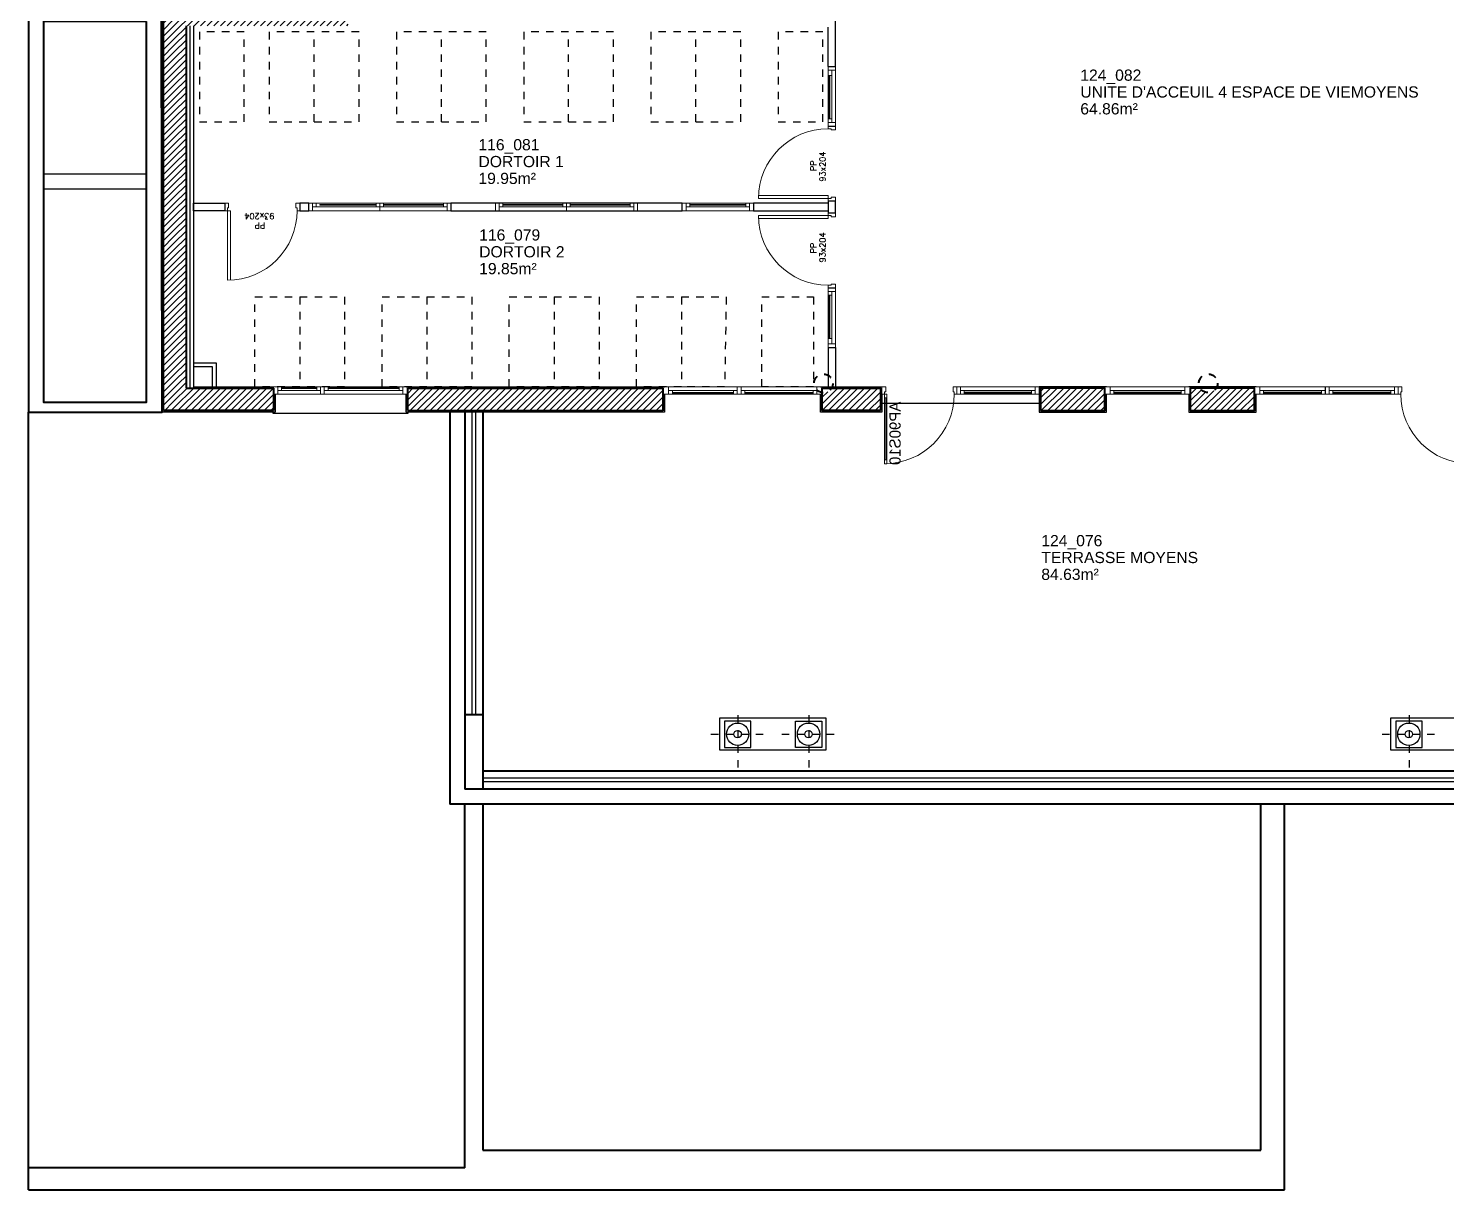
# Model space of a CAD drawing. Header units: millimetres. Extents: x -11 to 211, y -5 to 120.
# Drawn here: x 109.81 to 128.77, y 67.58 to 83.1 of the extents above; entities that cross this region are included whole.
import ezdxf
from ezdxf.enums import TextEntityAlignment as Align

# ---------------------------------------------------------------- set-up
doc = ezdxf.new("R2010")
doc.units = ezdxf.units.MM
doc.header["$LTSCALE"] = 0.1
doc.header["$MEASUREMENT"] = 0
for name, pattern in [('AXES2', [1.125, 0.75, -0.125, 0.125, -0.125]), ('CACHÉ', [0.25, 0.125, -0.125]), ('CONTINU', [0]), ('HIDDEN', [0.375, 0.25, -0.125])]:
    doc.linetypes.add(name, pattern=pattern)
doc.layers.get('0').update_dxf_attribs({"linetype": 'CONTINUOUS'})
for name, color, linetype in [('A-FINITION-C', 7, 'CONTINUOUS'), ('A-METALLERIE', 24, 'CONTINUOUS'), ('A-SOL-V', 33, 'CONTINUOUS'), ('A-TRAME2', 224, 'AXES2'), ('A_ATTR_PORTE', 7, 'CONTINUOUS'), ('A_EQPM', 8, 'CONTINUOUS'), ('A_Etiqu_Local', 8, 'CONTINUOUS'), ('A_HACH_STRUC', 7, 'CONTINUOUS'), ('A_MUR_CLOIS', 7, 'CONTINU'), ('A_MURS_ALÈG', 7, 'CONTINU')]:
    doc.layers.add(name, color=color, linetype=linetype)
for name, color, linetype, lineweight in [('A_CHASS', 4, 'CONTINU', 0), ('A_MURS_STRU', 7, 'CONTINU', 40), ('A_PORTE', 8, 'CONTINU', 0)]:
    doc.layers.add(name, color=color, linetype=linetype, lineweight=lineweight)
doc.styles.add('Attribut', font='arial.ttf')
doc.styles.add('ROMANS8', font='romans8', dxfattribs={"height": 10})

# ---------------------------------------------------------------- blocks, each defined once
blk = doc.blocks.new('AP90S10')
for p, q in [((-0.035, 0.93), (-0.065, 0.93)), ((-0.065, 0.93), (-0.065, 0)), ((-0.035, 0), (-0.035, 0.93)), ((-1, 0), (-0.965, 0)), ((-1, 0), (-1, -0.1)), ((-0.965, -0.03), (-0.965, 0)), ((-0.065, 0), (-0.035, 0)), ((-0.035, -0.03), (-0.035, 0)), ((0, 0), (-0.035, 0)), ((0, 0), (0, -0.1)), ((-1, -0.1), (-0.95, -0.1)), ((-0.95, -0.03), (-0.965, -0.03)), ((-0.95, -0.1), (-0.95, -0.03)), ((-0.05, -0.03), (-0.035, -0.03)), ((-0.05, -0.1), (-0.05, -0.03)), ((0, -0.1), (-0.05, -0.1))]:
    blk.add_line(p, q)
blk.add_arc((-0.035, 0), 0.93, 90, 180)
blk = doc.blocks.new('APV100G')
blk.add_line((5, 15), (5, 98))
for points in [[(3.5, 103), (6.5, 103), (6.5, 98), (3.5, 98)], [(3.5, 15), (6.5, 15), (6.5, 10), (3.5, 10)]]:
    blk.add_lwpolyline(points, close=True)
ref = blk.add_blockref('AP90S10', (0, 10), dxfattribs=dict(xscale=-100, yscale=100, zscale=100, rotation=5.395683899678261e-11))
ref.add_attrib('CODE', 'AP90S10', (25, 20), dxfattribs={"layer": 'A_ATTR_PORTE', "height": 15, "rotation": 90, "flags": 4})
blk = doc.blocks.new('A_Etiqu_Local')
at = {"style": 'Attribut', "flags": 1}
for tag, p in [('CODE_HOPITAL', (-0.446, 1.632)), ('CODE_SITE', (-0.446, 1.407)), ('CODE_BATIMENT', (-0.446, 1.182)), ('CODE_SECTEUR', (-0.446, 0.957)), ('CODE_ETAGE', (-0.446, 0.732)), ('NOM_NORMALISE', (-0.446, -0.843)), ('SECTEUR_ACTIVITE', (-0.446, -1.068)), ('SOUS_SECTEUR_ACTIVITE', (-0.446, -1.293)), ('VOLUME', (-0.446, -1.518)), ('SERVICE', (-0.446, -1.743)), ('CODE_UG', (-0.446, -1.968)), ('CODE_UA', (-0.446, -2.193)), ('CODE_POLE', (-0.446, -2.418)), ('OCCUPANT_EXTERNE', (-0.446, -2.643)), ('DISPONIBILITE', (-0.446, -2.868)), ('ACCES_HANDICAPES', (-0.446, -3.093)), ('NATURE_SOL', (-0.446, -3.318)), ('RISQUE_LABORATOIRE', (-0.446, -3.543)), ('AMIANTE', (-0.446, -3.768))]:
    blk.add_attdef(tag, p, '', height=0.15, dxfattribs=at)
at = {"layer": 'A_Etiqu_Local', "style": 'Attribut'}
for tag, p in [('CODE_PIECE', (-0.446, 0.282)), ('NOM_USAGE', (-0.446, 0.057)), ('SURFACE', (-0.446, -0.168))]:
    blk.add_attdef(tag, p, '', height=0.15, dxfattribs=at)
blk = doc.blocks.new('BATI-10')
for p, q in [((0, 0.1), (0, 0)), ((0, 0.1), (0.035, 0.1)), ((0, 0), (0.05, 0)), ((0.035, 0.1), (0.035, 0.06)), ((0.035, 0.06), (0.05, 0.06)), ((0.05, 0.06), (0.05, 0))]:
    blk.add_line(p, q)
blk = doc.blocks.new('P90-bt10')
for p, q in [((0.035, 1.03), (0.035, 0.1)), ((0.075, 1.029), (0.075, 0.1)), ((0.035, 0.1), (0.075, 0.1))]:
    blk.add_line(p, q)
blk.add_arc((0.035, 0.1), 0.93, 0, 90)
blk.add_blockref('BATI-10', (0, 0))
at = {"xscale": -1}
blk.add_blockref('BATI-10', (1, 0), dxfattribs=at)
at = {"style": 'ROMANS8'}
for tag, p in [('DEF', (0.47, 0.256)), ('DIM', (0.461, 0.134))]:
    blk.add_attdef(tag, text='', height=0.08, dxfattribs=at).set_placement(p, align=Align.CENTER)

msp = doc.modelspace()

# ---------------------------------------------------------------- hatches: boundary and pattern name
at = {"layer": 'A_HACH_STRUC'}
h = msp.add_hatch(dxfattribs=at)
h.set_pattern_fill('ANSI31', color=8, scale=0.5, angle=359.76959, style=0)
h.paths.add_polyline_path([(114.086, 83.432), (111.761, 83.432), (111.761, 83.282), (114.086, 83.282)])
h.paths.add_polyline_path([(111.761, 83.432), (111.619, 83.432), (111.619, 83.282), (111.761, 83.282)])
h.paths.add_polyline_path([(111.761, 83.282), (111.599, 83.282), (111.599, 77.968), (111.761, 77.967)])
h.paths.add_polyline_path([(116.143, 81.107), (116.375, 81.107), (116.375, 80.954), (116.143, 80.954)], flags=9)
h.paths.add_polyline_path([(116.325, 79.332), (116.325, 79.565), (116.478, 79.565), (116.478, 79.332)], flags=9)
h.paths.add_polyline_path([(116.322, 80.412), (116.322, 80.572), (116.475, 80.572), (116.475, 80.412)], flags=9)
h.paths.add_polyline_path([(116.327, 81.785), (116.327, 82.017), (116.478, 82.017), (116.478, 81.785)], flags=9)
h.paths.add_polyline_path([(116.355, 82.892), (116.355, 83.059), (116.507, 83.059), (116.507, 82.892)], flags=9)
h.paths.add_polyline_path([(113.703, 78.205), (114.172, 78.205), (114.172, 77.977), (113.703, 77.977)], flags=9)
h.paths.add_polyline_path([(113.001, 82.958), (114.039, 82.958), (114.039, 82.702), (113.001, 82.702)], flags=9)
h.paths.add_polyline_path([(113.43, 78.626), (114.469, 78.626), (114.469, 78.37), (113.43, 78.37)], flags=9)
h.paths.add_polyline_path([(112.369, 81.209), (113.439, 81.209), (113.439, 81.086), (112.369, 81.086)], flags=9)
h.paths.add_polyline_path([(116.865, 79.802), (117.449, 79.802), (117.449, 79.65), (116.865, 79.65)], flags=9)
h.paths.add_polyline_path([(116.865, 81.578), (117.449, 81.578), (117.449, 81.426), (116.865, 81.426)], flags=9)
h.paths.add_polyline_path([(116.623, 80.067), (117.732, 80.067), (117.732, 79.852), (116.623, 79.852)], flags=9)
h.paths.add_polyline_path([(116.597, 81.843), (117.681, 81.843), (117.681, 81.628), (116.597, 81.628)], flags=9)
h = msp.add_hatch(dxfattribs=at)
h.set_pattern_fill('ANSI31', color=8, scale=0.5, angle=359.76959, style=0)
h.paths.add_polyline_path([(111.919, 83.132), (114.086, 83.132), (114.086, 83.282), (111.761, 83.282), (111.761, 78.353), (111.919, 78.353)])
h = msp.add_hatch(dxfattribs=at)
h.set_pattern_fill('ANSI31', color=8, scale=0.5, angle=359.76959, style=0)
h.paths.add_polyline_path([(113.089, 78.287), (111.919, 78.287), (111.919, 78.353), (111.761, 78.353), (111.761, 77.988), (113.089, 77.988)])
h = msp.add_hatch(dxfattribs=at)
h.set_pattern_fill('ANSI31', color=8, scale=0.5, angle=359.76959, style=0)
h.paths.add_polyline_path([(118.291, 78.287), (114.881, 78.287), (114.881, 77.988), (118.291, 77.987)])
h = msp.add_hatch(dxfattribs=at)
h.set_pattern_fill('ANSI31', color=8, scale=0.5, angle=359.76959, style=0)
h.paths.add_polyline_path([(121.199, 78.288), (120.544, 78.288, -0.303515), (120.419, 78.228), (120.419, 78.208), (120.419, 77.988), (121.199, 77.988)])
h = msp.add_hatch(dxfattribs=at)
h.set_pattern_fill('ANSI31', color=8, scale=0.5, angle=359.76959, style=0)
h.paths.add_polyline_path([(124.199, 78.288), (123.339, 78.288), (123.339, 78.208), (123.339, 78.208), (123.339, 77.988), (124.199, 77.988)])
h = msp.add_hatch(dxfattribs=at)
h.set_pattern_fill('ANSI31', color=8, scale=0.5, angle=359.76959, style=0)
h.paths.add_polyline_path([(126.199, 78.288), (125.686, 78.288, -0.561632), (125.473, 78.288), (125.339, 78.288), (125.339, 78.208), (125.339, 77.988), (126.199, 77.988)])

# ---------------------------------------------------------------- linework, layer by layer
at = {"layer": 'A-FINITION-C', "color": 8}
for p, q in [((111.599, 77.968), (111.599, 83.452)), ((112.019, 78.307), (113.089, 78.307)), ((114.861, 78.307), (118.311, 78.307)), ((114.861, 78.307), (114.861, 78.307)), ((113.109, 78.207), (113.109, 77.968)), ((114.861, 77.968), (114.861, 78.207)), ((118.311, 78.207), (118.311, 77.967)), ((113.109, 77.968), (111.599, 77.968)), ((118.311, 77.967), (114.861, 77.968))]:
    msp.add_line(p, q, dxfattribs=at)
for points in [[(120.399, 78.308), (121.199, 78.308)], [(124.219, 78.308), (123.319, 78.308), (123.319, 77.968), (124.219, 77.968), (124.219, 78.208)], [(126.219, 78.308), (126.219, 78.308), (125.319, 78.308)], [(121.219, 78.208), (121.219, 77.968), (120.399, 77.968), (120.399, 78.208)], [(125.319, 78.208), (125.319, 77.968), (126.219, 77.968), (126.219, 78.208)]]:
    msp.add_lwpolyline(points, dxfattribs=at)
at = {"layer": 'A-METALLERIE', "color": 8}
for p, q in [((115.737, 77.968), (115.737, 73.928)), ((115.787, 77.968), (115.787, 73.928)), ((115.885, 73.079), (132.89, 73.079)), ((115.885, 73.029), (132.89, 73.029))]:
    msp.add_line(p, q, dxfattribs=at)
for centre, radius in [((119.29, 73.663), 0.149), ((120.238, 73.663), 0.149), ((128.261, 73.663), 0.149), ((119.29, 73.663), 0.05), ((120.238, 73.663), 0.05), ((128.261, 73.663), 0.05)]:
    msp.add_circle(centre, radius, dxfattribs=at)
at = {"layer": 'A-SOL-V', "color": 8}
for points in [[(119.115, 73.487), (119.466, 73.487), (119.466, 73.839), (119.115, 73.839)], [(120.414, 73.487), (120.062, 73.487), (120.062, 73.839), (120.414, 73.839)], [(128.086, 73.487), (128.437, 73.487), (128.437, 73.839), (128.086, 73.839)]]:
    msp.add_lwpolyline(points, close=True, dxfattribs=at)
at = {"layer": 'A-TRAME2', "color": 8, "linetype": 'AXES2', "ltscale": 0.1}
for p, q in [((119.293, 73.916), (119.293, 73.217)), ((120.24, 73.916), (120.24, 73.217)), ((128.264, 73.916), (128.264, 73.217)), ((118.933, 73.663), (119.71, 73.663)), ((119.881, 73.663), (120.657, 73.663)), ((127.904, 73.663), (128.681, 73.663))]:
    msp.add_line(p, q, dxfattribs=at)
at = {"layer": 'A_CHASS', "color": 8}
for p, q in [((113.557, 80.76), (115.457, 80.76)), ((115.407, 80.71), (113.607, 80.71)), ((113.089, 78.207), (114.881, 78.207)), ((122.319, 78.208), (122.219, 78.208)), ((128.119, 78.208), (126.199, 78.208))]:
    msp.add_line(p, q, dxfattribs=at)
for points in [[(120.599, 82.589), (120.499, 82.589)], [(120.499, 81.789), (120.499, 82.589)], [(120.499, 82.539), (120.599, 82.539)], [(120.549, 82.469), (120.499, 82.469)], [(120.514, 81.889), (120.514, 82.469)], [(120.524, 82.469), (120.524, 81.889)], [(120.549, 81.839), (120.549, 82.539)], [(120.599, 82.589), (120.599, 81.789)], [(120.499, 81.889), (120.549, 81.889)], [(120.599, 81.839), (120.499, 81.839)], [(120.499, 81.789), (120.599, 81.789)], [(115.457, 80.66), (113.557, 80.66), (113.557, 80.76)], [(113.607, 80.76), (113.607, 80.66)], [(113.657, 80.76), (113.657, 80.71)], [(114.457, 80.71), (114.457, 80.76)], [(114.507, 80.66), (114.507, 80.76)], [(114.557, 80.71), (114.557, 80.76)], [(115.357, 80.76), (115.357, 80.71)], [(115.407, 80.76), (115.407, 80.66)], [(115.457, 80.66), (115.457, 80.76)], [(117.952, 80.76), (116.052, 80.76), (116.052, 80.66)], [(116.102, 80.76), (116.102, 80.66)], [(116.152, 80.76), (116.152, 80.71)], [(116.952, 80.71), (116.952, 80.76)], [(117.002, 80.66), (117.002, 80.76)], [(117.052, 80.71), (117.052, 80.76)], [(117.852, 80.76), (117.852, 80.71)], [(117.902, 80.76), (117.902, 80.66)], [(117.952, 80.66), (117.952, 80.76)], [(118.551, 80.76), (119.501, 80.76), (119.501, 80.66)], [(119.501, 80.66), (118.551, 80.66), (118.551, 80.76)], [(118.601, 80.76), (118.601, 80.66)], [(118.651, 80.71), (118.651, 80.76)], [(119.401, 80.76), (119.401, 80.71)], [(119.451, 80.76), (119.451, 80.66)], [(114.457, 80.735), (113.707, 80.735), (113.707, 80.745), (114.457, 80.745)], [(115.357, 80.745), (114.557, 80.745)], [(114.557, 80.735), (115.357, 80.735)], [(116.052, 80.66), (117.952, 80.66)], [(116.102, 80.71), (117.902, 80.71)], [(117.852, 80.745), (117.052, 80.745)], [(117.052, 80.735), (117.852, 80.735)], [(119.451, 80.71), (118.601, 80.71)], [(119.401, 80.745), (118.651, 80.745)], [(118.651, 80.735), (119.401, 80.735)], [(120.499, 79.63), (120.499, 78.83), (120.599, 78.83), (120.599, 79.63)], [(120.499, 79.63), (120.599, 79.63)], [(120.599, 79.58), (120.499, 79.58)], [(120.499, 79.53), (120.549, 79.53)], [(120.514, 79.53), (120.514, 78.95)], [(120.524, 78.95), (120.524, 79.53)], [(120.549, 79.58), (120.549, 78.881)], [(120.549, 78.95), (120.499, 78.95)], [(120.499, 78.881), (120.599, 78.881)], [(114.881, 78.307), (113.089, 78.307), (113.089, 78.207)], [(113.146, 78.307), (113.146, 78.207)], [(113.196, 78.307), (113.196, 78.257)], [(113.196, 78.292), (113.666, 78.292)], [(113.666, 78.257), (113.666, 78.307)], [(113.716, 78.307), (113.716, 78.207)], [(113.766, 78.207), (113.766, 78.307)], [(113.816, 78.257), (113.816, 78.307)], [(114.766, 78.292), (113.816, 78.292)], [(114.766, 78.307), (114.766, 78.257)], [(114.816, 78.307), (114.816, 78.207)], [(114.881, 78.207), (114.881, 78.307)], [(118.418, 78.207), (118.291, 78.207), (118.291, 78.307), (118.368, 78.307)], [(120.419, 78.307), (118.368, 78.307), (118.368, 78.207), (120.419, 78.207), (120.419, 78.308)], [(119.336, 78.207), (119.286, 78.207), (119.286, 78.307), (119.336, 78.307)], [(119.286, 78.307), (119.286, 78.207)], [(119.336, 78.207), (119.336, 78.307)], [(120.419, 78.308), (120.349, 78.308), (120.349, 78.208)], [(122.219, 78.308), (122.269, 78.308), (122.269, 78.208)], [(123.269, 78.208), (123.269, 78.308), (123.339, 78.308)], [(125.339, 78.308), (124.199, 78.308)], [(124.199, 78.208), (124.199, 78.308)], [(124.269, 78.308), (124.269, 78.208)], [(125.269, 78.208), (125.269, 78.308)], [(125.339, 78.308), (125.339, 78.208)], [(126.199, 78.308), (128.119, 78.308)], [(127.144, 78.208), (127.144, 78.308)], [(127.194, 78.208), (127.194, 78.308)], [(128.069, 78.308), (128.069, 78.208)], [(128.119, 78.208), (128.119, 78.308)], [(113.146, 78.257), (113.716, 78.257)], [(113.666, 78.282), (113.196, 78.282)], [(114.816, 78.257), (113.766, 78.257)], [(113.816, 78.282), (114.766, 78.282)], [(118.418, 78.207), (118.418, 78.257), (118.368, 78.257)], [(118.368, 78.257), (119.286, 78.257)], [(119.286, 78.207), (118.368, 78.207)], [(119.236, 78.232), (118.418, 78.232)], [(118.418, 78.222), (119.236, 78.222)], [(119.286, 78.207), (119.286, 78.257), (119.236, 78.257), (119.236, 78.207)], [(120.349, 78.258), (119.336, 78.257), (119.336, 78.207), (120.349, 78.208)], [(119.336, 78.257), (119.386, 78.257), (119.386, 78.207), (119.336, 78.207)], [(119.386, 78.232), (120.299, 78.233)], [(120.299, 78.223), (119.386, 78.222)], [(120.419, 78.208), (120.299, 78.208), (120.299, 78.258), (120.349, 78.258)], [(122.269, 78.258), (122.319, 78.258), (122.319, 78.208)], [(123.269, 78.258), (122.269, 78.258)], [(122.269, 78.208), (123.269, 78.208)], [(122.319, 78.233), (123.219, 78.233)], [(123.219, 78.223), (122.319, 78.223)], [(123.339, 78.208), (123.219, 78.208), (123.219, 78.258), (123.269, 78.258)], [(124.199, 78.208), (125.339, 78.208)], [(124.269, 78.258), (125.269, 78.258)], [(124.319, 78.208), (124.319, 78.258)], [(125.219, 78.233), (124.319, 78.233)], [(124.319, 78.223), (125.219, 78.223)], [(125.219, 78.258), (125.219, 78.208)], [(125.269, 78.258), (125.269, 78.258)], [(125.269, 78.208), (125.269, 78.208)], [(126.32, 78.208), (126.32, 78.258), (126.27, 78.258)], [(126.27, 78.258), (127.144, 78.258)], [(127.144, 78.208), (126.27, 78.208)], [(127.094, 78.233), (126.32, 78.233)], [(126.32, 78.223), (127.094, 78.223)], [(127.144, 78.258), (127.094, 78.258), (127.094, 78.208)], [(127.194, 78.258), (128.069, 78.258)], [(127.244, 78.208), (127.244, 78.258)], [(128.019, 78.233), (127.244, 78.233)], [(127.244, 78.223), (128.019, 78.223)], [(128.019, 78.258), (128.019, 78.208)]]:
    msp.add_lwpolyline(points, dxfattribs=at)
for points in [[(116.152, 80.745), (116.952, 80.745), (116.952, 80.735), (116.152, 80.735)], [(121.199, 78.208), (121.219, 78.208), (121.219, 78.308), (121.199, 78.308)], [(123.339, 78.308), (122.219, 78.308), (122.219, 78.208), (123.339, 78.208)], [(126.199, 78.208), (126.27, 78.208), (126.27, 78.308), (126.199, 78.308)]]:
    msp.add_lwpolyline(points, close=True, dxfattribs=at)
at = {"layer": 'A_EQPM', "color": 8, "linetype": 'HIDDEN'}
for p, q in [((114.231, 83.049), (113.031, 83.049)), ((115.931, 83.049), (114.731, 83.049)), ((117.631, 83.049), (116.431, 83.049)), ((119.331, 83.049), (118.131, 83.049)), ((114.038, 78.307), (112.838, 78.307)), ((115.738, 78.307), (114.538, 78.307)), ((117.438, 78.307), (116.238, 78.307))]:
    msp.add_line(p, q, dxfattribs=at)
for points in [[(112.097, 83.049), (112.097, 81.849), (112.697, 81.849), (112.697, 83.049)], [(119.831, 83.049), (119.831, 81.849), (120.431, 81.849), (120.431, 83.049)], [(119.613, 78.307), (119.613, 79.507), (120.302, 79.507), (120.302, 78.307)]]:
    msp.add_lwpolyline(points, close=True, dxfattribs=at)
for points in [[(113.031, 83.049), (113.031, 81.849), (114.231, 81.849)], [(113.631, 81.849), (113.631, 83.049)], [(114.231, 81.849), (114.231, 83.049)], [(114.731, 83.049), (114.731, 81.849), (115.931, 81.849)], [(115.331, 81.849), (115.331, 83.049)], [(115.931, 81.849), (115.931, 83.049)], [(116.431, 83.049), (116.431, 81.849), (117.631, 81.849)], [(117.031, 81.849), (117.031, 83.049)], [(117.631, 81.849), (117.631, 83.049)], [(118.131, 83.049), (118.131, 81.849), (119.331, 81.849)], [(118.731, 81.849), (118.731, 83.049)], [(119.331, 81.849), (119.331, 83.049)], [(112.838, 78.307), (112.838, 79.507), (114.038, 79.507)], [(113.438, 79.507), (113.438, 78.307)], [(114.038, 79.507), (114.038, 78.307)], [(114.538, 78.307), (114.538, 79.507), (115.738, 79.507)], [(115.138, 79.507), (115.138, 78.307)], [(115.738, 79.507), (115.738, 78.307)], [(116.238, 78.307), (116.238, 79.507), (117.438, 79.507)], [(116.838, 79.507), (116.838, 78.307)], [(117.438, 79.507), (117.438, 78.307)], [(118.538, 79.507), (118.538, 78.307), (117.938, 78.307), (117.938, 79.507), (119.138, 79.507)], [(119.138, 79.507), (119.116, 78.307), (118.538, 78.307)]]:
    msp.add_lwpolyline(points, dxfattribs=at)
at = {"layer": 'A_EQPM', "color": 8}
for points in [[(119.054, 73.883), (120.469, 73.883), (120.469, 73.45), (119.054, 73.45)], [(128.022, 73.883), (129.438, 73.883), (129.438, 73.45), (128.022, 73.45)]]:
    msp.add_lwpolyline(points, close=True, dxfattribs=at)
at = {"layer": 'A_MUR_CLOIS', "color": 8}
for p, q in [((120.599, 82.589), (120.599, 83.251)), ((112.019, 83.132), (112.019, 78.287)), ((120.499, 82.589), (120.499, 83.112)), ((120.499, 82.589), (120.599, 82.589)), ((120.499, 81.789), (120.599, 81.789)), ((110.011, 81.154), (111.391, 81.154)), ((110.011, 80.954), (111.391, 80.954)), ((119.501, 80.76), (119.501, 80.66)), ((120.499, 80.76), (119.501, 80.76)), ((119.501, 80.66), (120.499, 80.66)), ((120.499, 79.63), (120.599, 79.63)), ((120.499, 78.83), (120.499, 78.308)), ((120.499, 78.83), (120.599, 78.83)), ((120.599, 78.83), (120.599, 78.308)), ((127.144, 78.308), (127.144, 78.208)), ((121.219, 78.088), (123.319, 78.088))]:
    msp.add_line(p, q, dxfattribs=at)
at = {"layer": 'A_MUR_CLOIS', "color": 8, "ltscale": 0.1}
msp.add_lwpolyline([(111.969, 83.132), (111.969, 78.287)], dxfattribs=at)
at = {"layer": 'A_MUR_CLOIS', "color": 8}
for points in [[(112.019, 80.76), (112.437, 80.76), (112.437, 80.66), (112.019, 80.66)], [(113.437, 80.66), (113.557, 80.66), (113.557, 80.76), (113.437, 80.76)], [(120.599, 80.789), (120.499, 80.789), (120.499, 80.63), (120.599, 80.63)]]:
    msp.add_lwpolyline(points, close=True, dxfattribs=at)
for points in [[(118.551, 80.66), (118.551, 80.76), (115.457, 80.76), (115.457, 80.66), (118.551, 80.66)], [(112.019, 78.627), (112.319, 78.627), (112.319, 78.307)], [(112.019, 78.577), (112.269, 78.577), (112.269, 78.307)]]:
    msp.add_lwpolyline(points, dxfattribs=at)
at = {"layer": 'A_MURS_ALÈG', "color": 8, "ltscale": 200}
msp.add_lwpolyline([(114.881, 77.968), (114.881, 77.948), (113.081, 77.948), (113.081, 77.968)], dxfattribs=at)
at = {"layer": 'A_MURS_STRU', "color": 8}
for p, q in [((111.619, 77.988), (111.619, 83.432)), ((111.919, 83.132), (111.919, 78.287)), ((111.919, 78.287), (113.089, 78.287)), ((113.089, 78.287), (113.089, 77.988)), ((114.881, 78.287), (118.291, 78.287)), ((114.881, 77.988), (114.881, 78.287)), ((118.291, 78.287), (118.291, 77.987)), ((109.811, 67.575), (109.811, 77.968)), ((113.089, 77.988), (111.619, 77.988)), ((118.291, 77.987), (114.881, 77.988)), ((115.445, 77.968), (115.445, 72.728)), ((115.645, 77.968), (115.645, 72.928)), ((115.885, 77.967), (115.885, 72.928)), ((132.948, 73.168), (115.885, 73.168)), ((132.948, 72.928), (115.645, 72.928)), ((134.388, 72.728), (115.445, 72.728)), ((115.645, 67.865), (115.645, 72.728)), ((115.885, 72.728), (115.885, 68.105)), ((126.281, 68.105), (126.281, 72.728)), ((126.598, 67.575), (126.598, 72.728)), ((115.885, 68.105), (126.281, 68.105)), ((115.645, 67.865), (109.811, 67.865)), ((109.811, 67.575), (126.598, 67.575))]:
    msp.add_line(p, q, dxfattribs=at)
for points in [[(111.591, 83.389), (109.811, 83.389), (109.811, 77.968), (111.599, 77.968)], [(111.391, 83.189), (110.011, 83.189), (110.011, 78.099), (111.391, 78.099)], [(121.199, 77.988), (120.419, 77.988), (120.419, 78.288), (121.199, 78.288)], [(123.339, 77.988), (124.199, 77.988), (124.199, 78.288), (123.339, 78.288)], [(125.339, 77.988), (126.199, 77.988), (126.199, 78.288), (125.339, 78.288)]]:
    msp.add_lwpolyline(points, close=True, dxfattribs=at)
msp.add_lwpolyline([(115.645, 73.928), (115.885, 73.928)], dxfattribs=at)
at = {"layer": 'A_MURS_STRU', "color": 8, "linetype": 'CACHÉ'}
for centre in [(120.437, 78.352), (125.58, 78.353)]:
    msp.add_circle(centre, 0.125, dxfattribs=at)

# ---------------------------------------------------------------- block references
at = {"layer": 'A_Etiqu_Local', "color": 8}
ref = msp.add_blockref('A_Etiqu_Local', (124.316, 82.115), dxfattribs=at)
ref.add_attrib('CODE_PIECE', '124_082', (123.87, 82.397), dxfattribs={"height": 0.15, "style": 'Attribut'})
ref.add_attrib('NOM_USAGE', "UNITE D'ACCEUIL 4 ESPACE DE VIEMOYENS ", (123.87, 82.172), dxfattribs={"height": 0.15, "style": 'Attribut'})
ref.add_attrib('SURFACE', '64.86m²', (123.87, 81.947), dxfattribs={"height": 0.15, "style": 'Attribut'})
ref = msp.add_blockref('A_Etiqu_Local', (116.273, 81.185), dxfattribs=at)
ref.add_attrib('CODE_PIECE', '116_081', (115.826, 81.467), dxfattribs={"height": 0.15, "style": 'Attribut'})
ref.add_attrib('NOM_USAGE', 'DORTOIR 1', (115.826, 81.242), dxfattribs={"height": 0.15, "style": 'Attribut'})
ref.add_attrib('SURFACE', '19.95m²', (115.826, 81.017), dxfattribs={"height": 0.15, "style": 'Attribut'})
ref = msp.add_blockref('A_Etiqu_Local', (116.282, 79.979), dxfattribs=at)
ref.add_attrib('CODE_PIECE', '116_079', (115.836, 80.261), dxfattribs={"height": 0.15, "style": 'Attribut'})
ref.add_attrib('NOM_USAGE', 'DORTOIR 2', (115.836, 80.036), dxfattribs={"height": 0.15, "style": 'Attribut'})
ref.add_attrib('SURFACE', '19.85m²', (115.836, 79.811), dxfattribs={"height": 0.15, "style": 'Attribut'})
ref = msp.add_blockref('A_Etiqu_Local', (123.795, 75.893), dxfattribs=at)
ref.add_attrib('CODE_PIECE', '124_076', (123.349, 76.175), dxfattribs={"height": 0.15, "style": 'Attribut'})
ref.add_attrib('NOM_USAGE', 'TERRASSE MOYENS', (123.349, 75.95), dxfattribs={"height": 0.15, "style": 'Attribut'})
ref.add_attrib('SURFACE', '84.63m²', (123.349, 75.725), dxfattribs={"height": 0.15, "style": 'Attribut'})
at = {"layer": 'A_PORTE', "color": 8, "rotation": 90}
msp.add_blockref('P90-bt10', (120.599, 80.789), dxfattribs=at).add_auto_attribs({'DEF': 'PP', 'DIM': '93x204'})
at = {"layer": 'A_PORTE', "color": 8}
ref = msp.add_blockref('P90-bt10', (112.437, 80.76), dxfattribs=dict(at, xscale=-1, rotation=180))
ref.add_attrib('DEF', 'PP', dxfattribs={"layer": '0', "height": 0.08, "rotation": 180, "style": 'ROMANS8'}).set_placement((112.906, 80.504), align=Align.CENTER)
ref.add_attrib('DIM', '93x204', dxfattribs={"layer": '0', "height": 0.08, "rotation": 180, "style": 'ROMANS8'}).set_placement((112.898, 80.626), align=Align.CENTER)
ref = msp.add_blockref('P90-bt10', (120.599, 80.63), dxfattribs=dict(at, xscale=-1, rotation=90))
ref.add_attrib('DEF', 'PP', dxfattribs={"layer": '0', "height": 0.08, "rotation": 90, "style": 'ROMANS8'}).set_placement((120.343, 80.161), align=Align.CENTER)
ref.add_attrib('DIM', '93x204', dxfattribs={"layer": '0', "height": 0.08, "rotation": 90, "style": 'ROMANS8'}).set_placement((120.465, 80.169), align=Align.CENTER)
at = {"layer": 'A_PORTE', "color": 8, "rotation": 180}
for p, xscale, yscale, zscale in [((121.219, 78.308), -0.009999999999877218, 0.009999999999990905, 0.01), ((129.119, 78.308), 0.009999999999877218, 0.009999999999877218, 0.009999999999877218)]:
    msp.add_blockref('APV100G', p, dxfattribs=dict(at, xscale=xscale, yscale=yscale, zscale=zscale))

doc.saveas('drawing.dxf')
